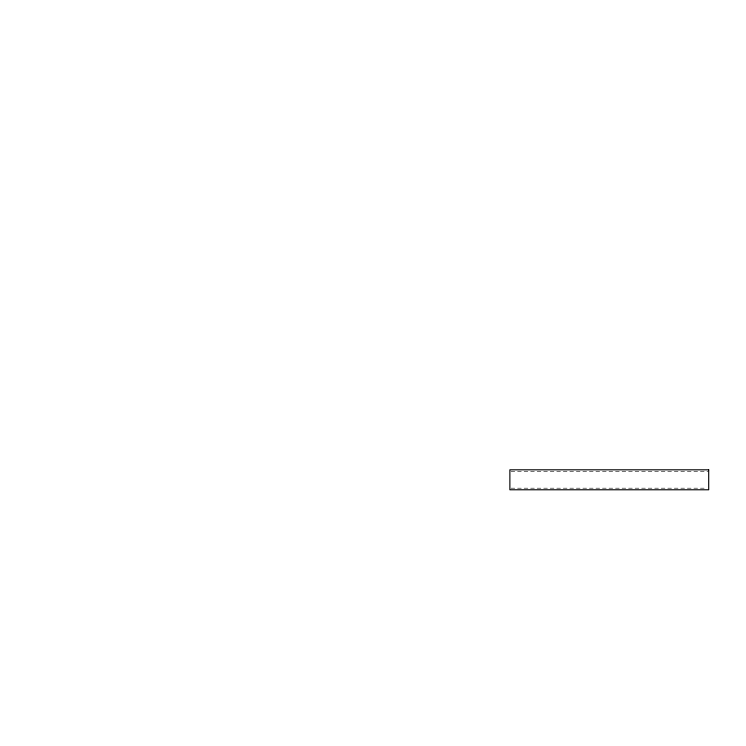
<?xml version="1.0" encoding="UTF-8"?>
<svg xmlns="http://www.w3.org/2000/svg" width="746" height="746" viewBox="0 0 746 746"><rect width="100%" height="100%" fill="white"/><g stroke="black" fill="none" stroke-linecap="round" stroke-linejoin="round"><path stroke-width="0.56" stroke-dasharray="3.73 2.8" d="M511.038 471.388L708.7 471.388M511.038 488.192L706.378 488.192"/><path stroke-width="1.12" d="M708.7 469.812L509.872 469.812L509.872 489.777L708.7 489.777L708.7 469.812"/></g></svg>
